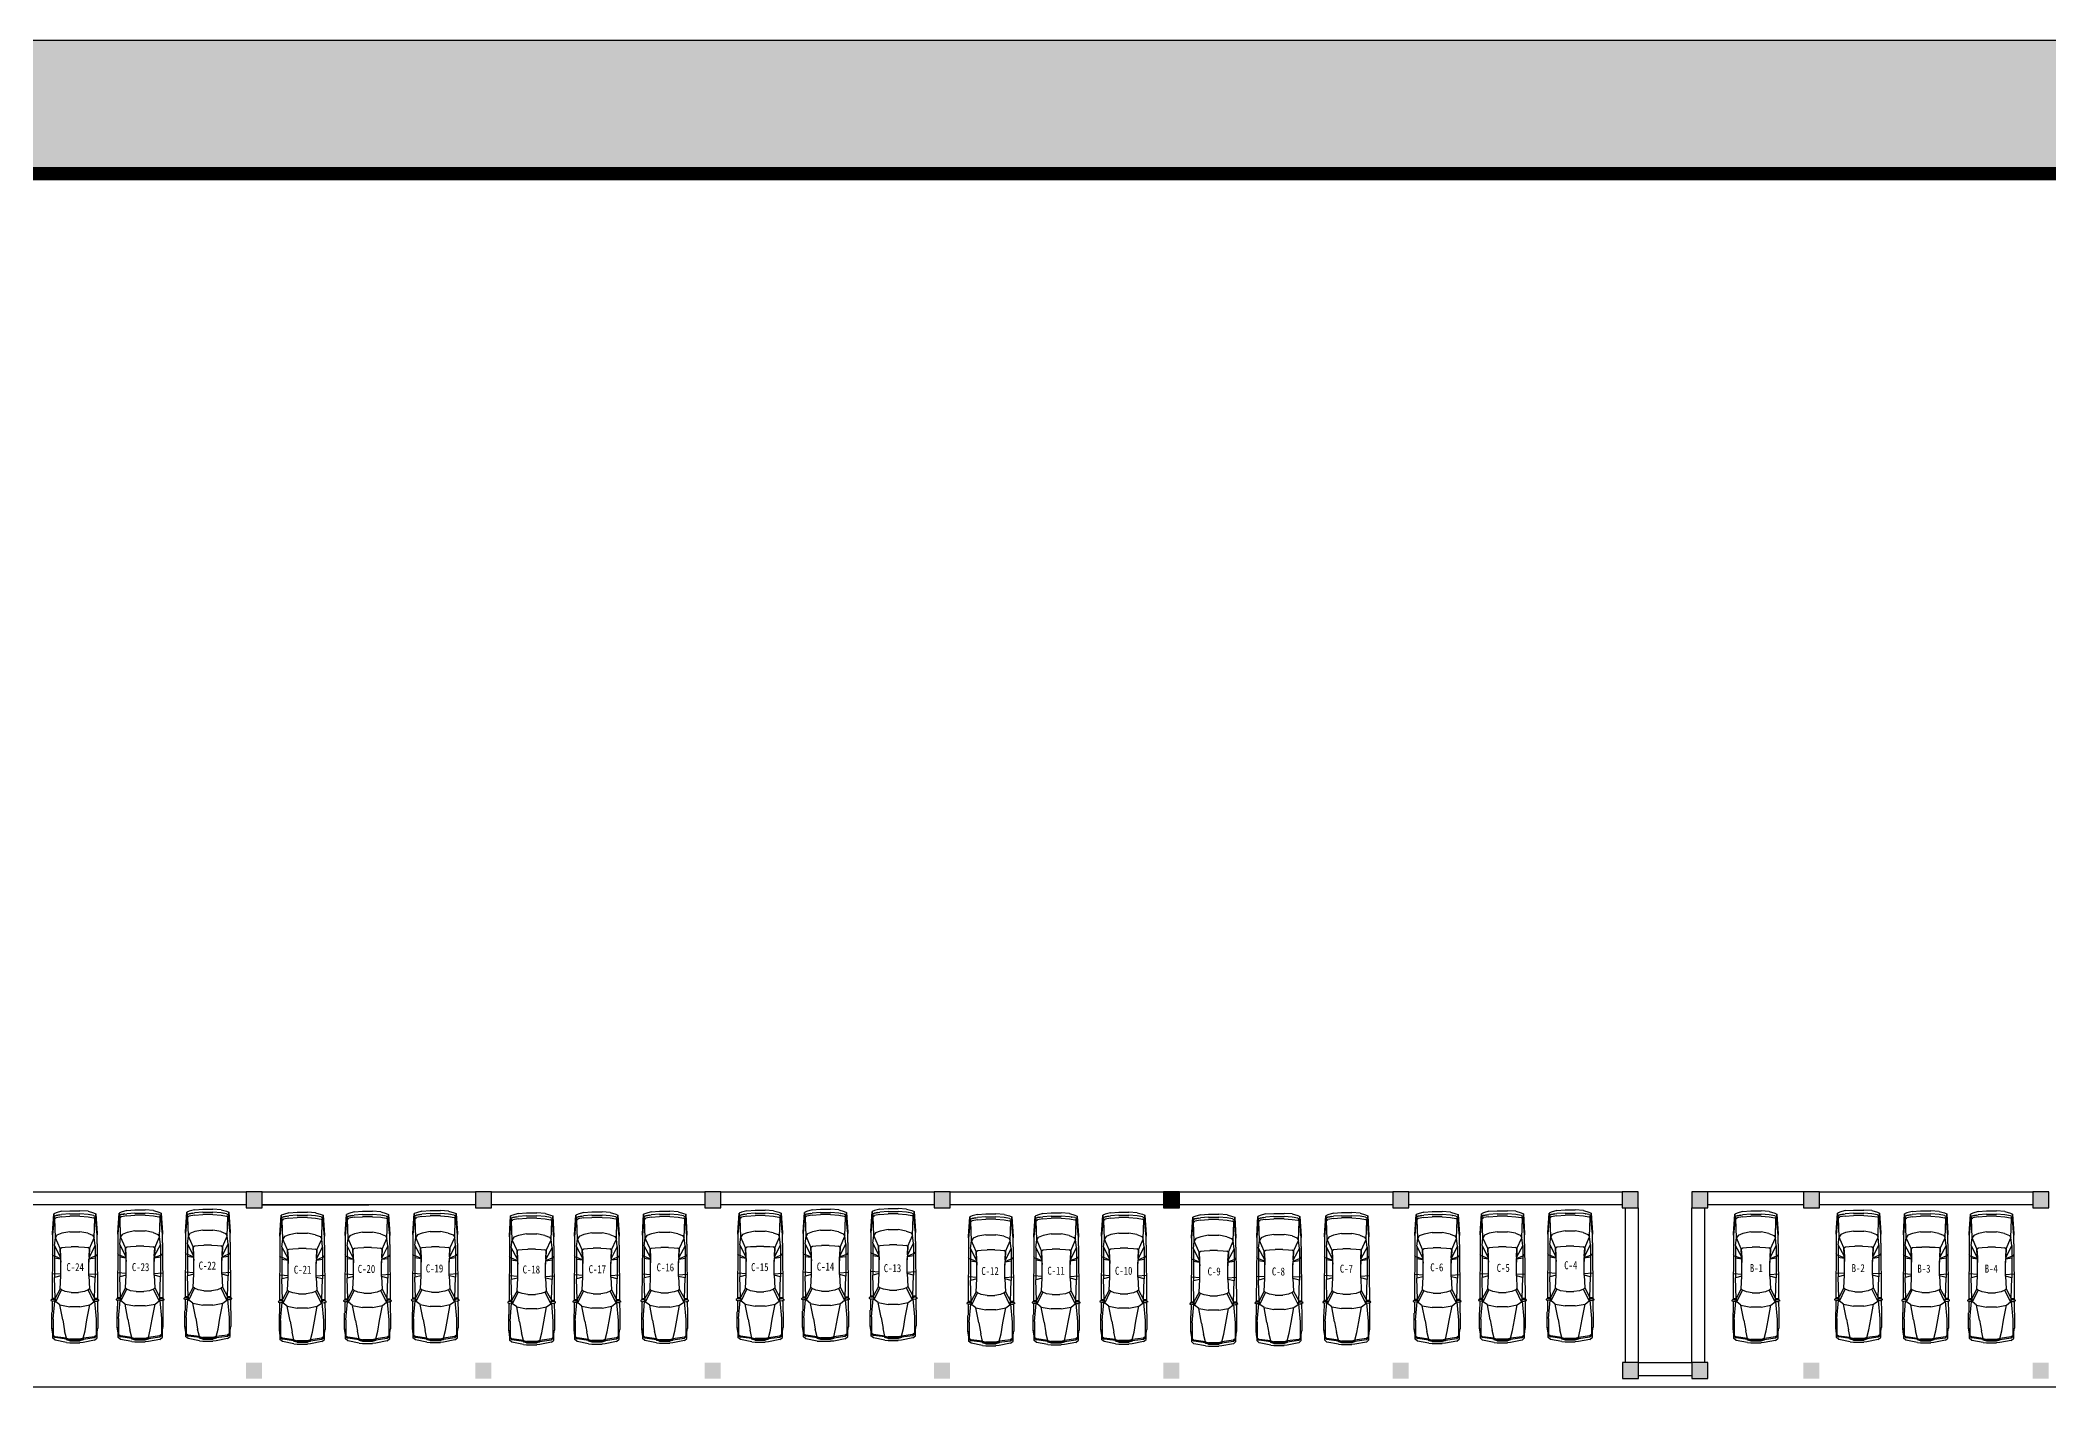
# Model space of a CAD drawing. Extents: x -266505272703 to 7385419, y -354256 to 107640740655.
# Drawn here: x 3487753 to 3563073, y 15367 to 66244 of the extents above; entities that cross this region are included whole.
import ezdxf

# ---------------------------------------------------------------- set-up
doc = ezdxf.new("R2010")
doc.units = 0
doc.header["$LTSCALE"] = 1000
for name, color, linetype in [('jb1', 42, 'Continuous'), ('PUB_TEXT', 7, 'Continuous'), ('QC', 8, 'Continuous'), ('图框图层', 30, 'Continuous'), ('红线', 1, 'Continuous')]:
    doc.layers.add(name, color=color, linetype=linetype)
doc.styles.get("Standard").update_dxf_attribs({"font": 'rs.shx', "bigfont": 'hztxt.shx'})
doc.styles.add('STYLE2', font='NSimSun.ttf', dxfattribs={"width": 0.8})

# ---------------------------------------------------------------- blocks, each defined once
blk = doc.blocks.new('*U27')
at = {"layer": '图框图层'}
blk.add_lwpolyline([(0, 0), (0, 420500), (594500, 420500), (594500, 0)], close=True, dxfattribs=at)
blk.add_lwpolyline([(12500, 415500, 500, 500, 0), (12500, 5000, 500, 500, 0), (589500, 5000, 500, 500, 0), (589500, 415500, 500, 500, 0)], format="xyseb", close=True, dxfattribs=at)
blk = doc.blocks.new('M_F27')
for p, q in [((-2426, 736), (-2389, 824)), ((-2389, 824), (-1610, 874)), ((-2389, 824), (-1560, 874)), ((-2264, 812), (-2389, 824)), ((-2326, 736), (-2288, 811)), ((-2200, 786), (-2288, 811)), ((-1560, 874), (-2212, 815)), ((-2208, 815), (-2211, 814)), ((-1660, 862), (-2208, 815)), ((-1560, 874), (-1660, 862)), ((-1617, 869), (-1620, 866)), ((-1208, 874), (-1610, 874)), ((-1145, 799), (-1446, 761)), ((-1208, 874), (980, 889)), ((-1145, 799), (-682, 557)), ((-1145, 799), (124, 799)), ((-743, 849), (-793, 874)), ((-730, 799), (-743, 849)), ((-630, 555), (-730, 799)), ((-642, 799), (-605, 554)), ((-2, 547), (-27, 877)), ((124, 799), (61, 547)), ((941, 773), (124, 799)), ((941, 773), (941, 874)), ((980, 902), (995, 790)), ((980, 790), (980, 898)), ((984, 905), (1020, 939)), ((1036, 935), (1062, 857)), ((1051, 889), (1497, 893)), ((1057, 776), (1062, 857)), ((1770, 849), (1058, 784)), ((1506, 899), (2121, 899)), ((2461, 849), (1770, 849)), ((2272, 876), (2121, 899)), ((2272, 876), (2272, 874)), ((2437, 851), (2272, 876)), ((2511, 874), (2287, 874)), ((2398, 849), (2461, 773)), ((2437, 850), (2433, 851)), ((2498, 773), (2436, 849)), ((2511, 874), (2450, 850)), ((2599, 773), (2511, 874)), ((-2489, 522), (-2514, 196)), ((-2514, -206), (-2514, 196)), ((-2489, 522), (-2426, 736)), ((-2364, 522), (-2389, 196)), ((-2389, -206), (-2389, 196)), ((-2326, 736), (-2364, 522)), ((-2326, 736), (-2351, 596)), ((-2351, 594), (-2351, 596)), ((-2301, 196), (-2276, 522)), ((-2301, 196), (-2301, -206)), ((-2276, 522), (-2238, 736)), ((-2200, 786), (-2238, 736)), ((-1446, 761), (-2200, 786)), ((-1622, 510), (-1685, 196)), ((-1685, -206), (-1685, 196)), ((-1622, 510), (-1547, 698)), ((-1547, 698), (-1446, 761)), ((-1019, 572), (-1446, 761)), ((-1082, 145), (-1070, 371)), ((-1082, 145), (-1082, -156)), ((-1070, 371), (-1057, 510)), ((-1019, 572), (-1057, 510)), ((-680, 556), (-1019, 572)), ((-1019, 572), (-479, 547)), ((-680, 556), (-630, 555)), ((-605, 554), (-630, 555)), ((-479, 547), (-605, 554)), ((61, 547), (-479, 547)), ((61, 547), (564, 572)), ((564, 572), (941, 773)), ((564, 572), (614, 522)), ((1079, 748), (614, 522)), ((614, 522), (677, 371)), ((677, 371), (714, 145)), ((714, -156), (714, 145)), ((983, 777), (941, 773)), ((941, 773), (987, 765)), ((995, 790), (980, 790)), ((980, 790), (992, 746)), ((992, 746), (1021, 747)), ((995, 790), (1022, 746)), ((1022, 748), (995, 790)), ((1021, 747), (1022, 748)), ((1053, 768), (1022, 746)), ((1036, 756), (1079, 748)), ((1204, 585), (1079, 748)), ((1795, 472), (1204, 585)), ((1280, 196), (1204, 585)), ((1280, 196), (1280, -206)), ((2222, 397), (1795, 472)), ((2523, 321), (2222, 397)), ((2461, 773), (2523, 321)), ((2561, 321), (2498, 773)), ((2523, 321), (2586, 321)), ((2523, 321), (2561, 196)), ((2580, 196), (2542, 321)), ((2561, 196), (2561, -206)), ((2611, 196), (2574, 321)), ((2580, 321), (2618, 196)), ((2580, 196), (2580, -206)), ((2599, 773), (2687, 321)), ((2611, 196), (2611, -206)), ((2618, -206), (2618, 196)), ((2687, 321), (2699, 196)), ((2699, -206), (2699, 196)), ((-2489, -533), (-2514, -206)), ((-2489, -533), (-2426, -747)), ((-2426, -747), (-2389, -835)), ((-2389, -206), (-2364, -533)), ((-2326, -747), (-2364, -533)), ((-2351, -607), (-2351, -605)), ((-2351, -607), (-2326, -747)), ((-2326, -747), (-2288, -822)), ((-2276, -533), (-2301, -206)), ((-2276, -533), (-2238, -747)), ((-2200, -797), (-2238, -747)), ((-1446, -772), (-2200, -797)), ((-1685, -206), (-1622, -520)), ((-1622, -520), (-1547, -709)), ((-1547, -709), (-1446, -772)), ((-1019, -583), (-1446, -772)), ((-1145, -809), (-1446, -772)), ((-682, -568), (-1145, -809)), ((-1070, -382), (-1082, -156)), ((-1057, -520), (-1070, -382)), ((-1019, -583), (-1057, -520)), ((-479, -558), (-1019, -583)), ((-1019, -583), (-680, -567)), ((-730, -809), (-630, -566)), ((-680, -567), (-682, -568)), ((-680, -567), (-630, -566)), ((-605, -565), (-642, -809)), ((-630, -566), (-605, -565)), ((-605, -565), (-479, -558)), ((61, -558), (-479, -558)), ((-2, -558), (-27, -884)), ((61, -558), (124, -809)), ((564, -583), (61, -558)), ((941, -784), (124, -809)), ((614, -533), (564, -583)), ((564, -583), (941, -784)), ((677, -382), (614, -533)), ((1079, -759), (614, -533)), ((714, -156), (677, -382)), ((987, -776), (941, -784)), ((983, -788), (941, -784)), ((941, -885), (941, -784)), ((992, -757), (980, -800)), ((992, -757), (1021, -758)), ((995, -800), (1022, -757)), ((1022, -758), (995, -800)), ((1021, -758), (1022, -758)), ((1022, -757), (1053, -779)), ((1036, -767), (1079, -759)), ((1057, -787), (1062, -867)), ((1204, -596), (1079, -759)), ((1204, -596), (1280, -206)), ((1795, -483), (1204, -596)), ((1795, -483), (2222, -407)), ((2523, -332), (2222, -407)), ((2398, -860), (2461, -784)), ((2436, -860), (2498, -784)), ((2523, -332), (2461, -784)), ((2561, -332), (2498, -784)), ((2599, -784), (2511, -885)), ((2523, -332), (2561, -206)), ((2586, -332), (2523, -332)), ((2580, -206), (2542, -332)), ((2618, -6), (2561, -6)), ((2574, -332), (2611, -206)), ((2618, -206), (2580, -332)), ((2687, -332), (2599, -784)), ((2687, -332), (2699, -206)), ((-2389, -835), (-2264, -823)), ((-1560, -885), (-2389, -835)), ((-1610, -885), (-2389, -835)), ((-2288, -822), (-2200, -797)), ((-2212, -826), (-1560, -885)), ((-2208, -826), (-2211, -825)), ((-1660, -872), (-2208, -826)), ((-1560, -885), (-1660, -872)), ((-1621, -877), (-1617, -880)), ((-1610, -885), (-1208, -885)), ((-1208, -885), (980, -900)), ((-1145, -809), (124, -809)), ((-743, -860), (-793, -885)), ((-743, -860), (-730, -809)), ((995, -800), (980, -800)), ((995, -800), (980, -913)), ((980, -909), (980, -800)), ((984, -916), (1020, -950)), ((1036, -946), (1062, -867)), ((1051, -901), (1497, -904)), ((1770, -860), (1058, -795)), ((2121, -910), (1506, -910)), ((1770, -860), (2461, -860)), ((2121, -910), (2272, -887)), ((2270, -887), (2121, -910)), ((2437, -861), (2272, -887)), ((2272, -885), (2272, -887)), ((2285, -885), (2511, -885)), ((2437, -861), (2436, -860)), ((2450, -861), (2511, -885))]:
    blk.add_line(p, q)
for centre, start, end in [((990, 898), 132.96497, 179.74535), ((1027, 932), 18.15727, 132.96497), ((1047, 776), 305.15418, 356.86364), ((1047, -787), 3.17983, 54.84582), ((990, -909), 180.25465, 227.03503), ((1027, -942), 227.03503, 341.84273)]:
    blk.add_arc(centre, 10, start, end)
at = {"width": 0.8, "flags": 9}
for tag in ['XSIZE', 'YSIZE']:
    blk.add_attdef(tag, (0, 0), '', height=0.5, dxfattribs=at)

msp = doc.modelspace()

# ---------------------------------------------------------------- hatches: boundary and pattern name
at = {"layer": 'jb1', "linetype": 'ByBlock'}
h = msp.add_hatch(color=256, dxfattribs=at)
h.paths.add_polyline_path([(3207028, 61244), (3207028, -349256), (3784028, -349256), (3784028, 61244)], flags=16)
h.paths.add_polyline_path([(3194528, -354256), (3194528, 66244), (3789028, 66244), (3789028, -354256)])
h.paths.add_polyline_path([(3205987, -18360), (3205987, -12971), (3203126, -12971), (3203126, -18360)], flags=24)
h.paths.add_polyline_path([(3201099, -18348), (3201099, -12948), (3198270, -12948), (3198270, -18348)], flags=24)
edge = h.paths.add_edge_path(flags=16)
edge.add_line((3207028, 61244), (3197028, 61244))
edge.add_line((3197028, 61244), (3197028, -23256))
edge.add_line((3197028, -23256), (3207028, -23256))
edge = h.paths.add_edge_path(flags=16)
edge.add_line((3202028, 61244), (3202028, -18256))
h.paths.add_polyline_path([(3201021, -22371), (3201021, -20286), (3198223, -20286), (3198223, -22371)], flags=24)
h.paths.add_polyline_path([(3205457, -22424), (3205457, -20318), (3202722, -20318), (3202722, -22424)], flags=24)
edge = h.paths.add_edge_path(flags=0)
edge.add_line((3197028, -18256), (3207028, -18256))
edge = h.paths.add_edge_path(flags=0)
edge.add_line((3197028, -10756), (3207028, -10756))
edge = h.paths.add_edge_path(flags=0)
edge.add_line((3197028, 744), (3207028, 744))
h.paths.add_polyline_path([(3205940, 8359), (3205940, 13623), (3203017, 13623), (3203017, 8359)], flags=24)
h.paths.add_polyline_path([(3200990, 8419), (3200990, 12965), (3198161, 12965), (3198161, 8419)], flags=24)
edge = h.paths.add_edge_path(flags=0)
edge.add_line((3197028, 8244), (3207028, 8244))
edge = h.paths.add_edge_path(flags=0)
edge.add_line((3197028, 15744), (3207028, 15744))
h.paths.add_polyline_path([(3201180, 34865), (3201180, 40170), (3198382, 40170), (3198382, 34865)], flags=24)
h.paths.add_polyline_path([(3205969, 34786), (3205969, 39997), (3203329, 39997), (3203329, 34786)], flags=24)
edge = h.paths.add_edge_path(flags=0)
edge.add_line((3197028, 27244), (3207028, 27244))
edge = h.paths.add_edge_path(flags=0)
edge.add_line((3197028, 34744), (3207028, 34744))
edge = h.paths.add_edge_path(flags=0)
edge.add_line((3197028, 42244), (3207028, 42244))
edge = h.paths.add_edge_path(flags=0)
edge.add_line((3197028, 53744), (3207028, 53744))
edge = h.paths.add_edge_path(flags=0)
edge.add_line((3504528, -349256), (3504528, -335256))
edge.add_line((3504528, -335256), (3784028, -335256))
edge = h.paths.add_edge_path(flags=0)
edge.add_line((3580028, -344756), (3670028, -344756))
edge = h.paths.add_edge_path(flags=0)
edge.add_line((3580028, -340256), (3670028, -340256))
h.paths.add_polyline_path([(3580921, -339322), (3586279, -339322), (3586279, -336555), (3580921, -336555)], flags=8)
h.paths.add_polyline_path([(3581167, -348327), (3586242, -348327), (3586242, -345529), (3581167, -345529)], flags=8)
edge = h.paths.add_edge_path(flags=0)
edge.add_line((3511834, -341564), (3511834, -341020))
edge = h.paths.add_edge_path(flags=0)
edge.add_line((3518840, -341020), (3518840, -341564))
edge = h.paths.add_edge_path(flags=0)
edge.add_line((3517008, -341564), (3517008, -341020))
edge = h.paths.add_edge_path(flags=0)
edge.add_arc((3515337, -341290), 439, 0, 360)
edge = h.paths.add_edge_path(flags=0)
edge.add_arc((3515337, -341290), 952, 0, 360)
edge = h.paths.add_edge_path(flags=0)
edge.add_line((3513691, -341020), (3513691, -341564))
edge = h.paths.add_edge_path(flags=0)
edge.add_line((3580028, -349256), (3580028, -335256))
h.paths.add_polyline_path([(3528821, -347040), (3562658, -347040), (3562658, -344592), (3528821, -344592)], flags=8)
edge = h.paths.add_edge_path(flags=0)
edge.add_arc((3514570, -346293), 254, 23.86714, 164.02526)
edge = h.paths.add_edge_path(flags=0)
edge.add_line((3514326, -346552), (3514326, -346775))
edge.add_line((3514326, -346775), (3514216, -346775))
edge.add_line((3514216, -346775), (3514216, -346328))
edge = h.paths.add_edge_path(flags=0)
edge.add_line((3514216, -346258), (3514216, -345945))
edge.add_line((3514216, -345945), (3514326, -345945))
edge.add_line((3514326, -345945), (3514326, -346034))
edge = h.paths.add_edge_path(flags=0)
edge.add_line((3513019, -343617), (3515077, -343617))
edge = h.paths.add_edge_path(flags=0)
edge.add_line((3515077, -344162), (3513019, -344162))
edge = h.paths.add_edge_path(flags=0)
edge.add_line((3513019, -341564), (3513019, -343617))
edge = h.paths.add_edge_path(flags=0)
edge.add_line((3512499, -343617), (3512499, -341564))
edge = h.paths.add_edge_path(flags=0)
edge.add_line((3513019, -344830), (3512499, -344830))
h.paths.add_polyline_path([(3512811, -345945), (3512918, -345945), (3512918, -346778), (3512811, -346778)], flags=0)
h.paths.add_polyline_path([(3512802, -345680), (3512915, -345680), (3512915, -345855), (3512802, -345855)], flags=0)
edge = h.paths.add_edge_path(flags=0)
edge.add_line((3512499, -344830), (3512499, -344162))
edge = h.paths.add_edge_path(flags=0)
edge.add_line((3511834, -343617), (3512499, -343617))
edge = h.paths.add_edge_path(flags=0)
edge.add_line((3511834, -344162), (3511834, -343617))
edge = h.paths.add_edge_path(flags=0)
edge.add_line((3512499, -344162), (3511834, -344162))
edge = h.paths.add_edge_path(flags=0)
edge.add_line((3512484, -346058), (3512484, -346775))
edge.add_line((3512484, -346775), (3512370, -346775))
edge.add_line((3512370, -346775), (3512370, -346058))
edge = h.paths.add_edge_path(flags=0)
edge.add_line((3512370, -346058), (3512213, -346058))
edge.add_line((3512213, -346058), (3512213, -345948))
edge.add_line((3512213, -345948), (3512370, -345948))
edge = h.paths.add_edge_path(flags=0)
edge.add_line((3512370, -345948), (3512370, -345683))
edge.add_line((3512370, -345683), (3512484, -345683))
edge.add_line((3512484, -345683), (3512484, -345948))
edge = h.paths.add_edge_path(flags=0)
edge.add_line((3512484, -345948), (3512641, -345948))
edge.add_line((3512641, -345948), (3512641, -346058))
edge.add_line((3512641, -346058), (3512484, -346058))
edge = h.paths.add_edge_path(flags=0)
edge.add_line((3513019, -344162), (3513019, -344830))
edge = h.paths.add_edge_path(flags=0)
edge.add_arc((3514570, -346293), 356, 174.3933, 185.6067)
edge = h.paths.add_edge_path(flags=0)
edge.add_arc((3513552, -346367), 312, 10.97394, 349.02606)
edge = h.paths.add_edge_path(flags=0)
edge.add_line((3513859, -346308), (3513859, -346427))
edge = h.paths.add_edge_path(flags=0)
edge.add_arc((3513552, -346367), 428, 44.28849, 315.71151)
edge = h.paths.add_edge_path(flags=0)
edge.add_line((3513859, -346068), (3513859, -345945))
edge.add_line((3513859, -345945), (3513978, -345945))
edge.add_line((3513978, -345945), (3513978, -346781))
edge.add_line((3513978, -346781), (3513859, -346781))
edge.add_line((3513859, -346781), (3513859, -346666))
edge = h.paths.add_edge_path(flags=0)
edge.add_line((3512499, -341564), (3511834, -341564))
edge = h.paths.add_edge_path(flags=0)
edge.add_line((3513691, -341564), (3513019, -341564))
edge = h.paths.add_edge_path(flags=0)
edge.add_line((3518197, -341564), (3518197, -343617))
edge = h.paths.add_edge_path(flags=0)
edge.add_line((3517677, -343617), (3517677, -341564))
edge = h.paths.add_edge_path(flags=0)
edge.add_line((3518865, -344162), (3518197, -344162))
edge = h.paths.add_edge_path(flags=0)
edge.add_line((3518197, -343617), (3518865, -343617))
edge = h.paths.add_edge_path(flags=0)
edge.add_line((3518197, -344162), (3518197, -344830))
edge = h.paths.add_edge_path(flags=0)
edge.add_line((3518865, -343617), (3518865, -344162))
edge = h.paths.add_edge_path(flags=0)
edge.add_line((3515597, -342974), (3515597, -343617))
edge = h.paths.add_edge_path(flags=0)
edge.add_line((3515077, -342974), (3515597, -342974))
edge = h.paths.add_edge_path(flags=0)
edge.add_line((3515077, -343617), (3515077, -342974))
edge = h.paths.add_edge_path(flags=0)
edge.add_line((3515597, -343617), (3517677, -343617))
edge = h.paths.add_edge_path(flags=0)
edge.add_line((3517677, -344830), (3517677, -344162))
edge = h.paths.add_edge_path(flags=0)
edge.add_line((3517677, -344162), (3515597, -344162))
edge = h.paths.add_edge_path(flags=0)
edge.add_line((3515077, -344805), (3515077, -344162))
edge = h.paths.add_edge_path(flags=0)
edge.add_line((3515597, -344805), (3515077, -344805))
edge = h.paths.add_edge_path(flags=0)
edge.add_line((3515597, -344162), (3515597, -344805))
edge = h.paths.add_edge_path(flags=0)
edge.add_line((3518197, -344830), (3517677, -344830))
edge = h.paths.add_edge_path(flags=0)
edge.add_arc((3518301, -346289), 254, 23.86714, 164.02526)
edge = h.paths.add_edge_path(flags=0)
edge.add_line((3518057, -346219), (3518057, -346359))
edge = h.paths.add_edge_path(flags=0)
edge.add_line((3518057, -346359), (3518057, -346548))
edge = h.paths.add_edge_path(flags=0)
edge.add_line((3518057, -346548), (3518057, -346771))
edge.add_line((3518057, -346771), (3517947, -346771))
edge.add_line((3517947, -346771), (3517947, -346324))
edge = h.paths.add_edge_path(flags=0)
edge.add_arc((3518301, -346289), 356, 174.3933, 185.6067)
edge = h.paths.add_edge_path(flags=0)
edge.add_line((3517947, -346255), (3517947, -345941))
edge.add_line((3517947, -345941), (3518057, -345941))
edge.add_line((3518057, -345941), (3518057, -346030))
edge = h.paths.add_edge_path(flags=0)
edge.add_arc((3518301, -346289), 356, 11.90544, 133.29691)
edge = h.paths.add_edge_path(flags=0)
edge.add_line((3518649, -346216), (3518649, -346771))
edge.add_line((3518649, -346771), (3518533, -346771))
edge.add_line((3518533, -346771), (3518533, -346559))
edge = h.paths.add_edge_path(flags=0)
edge.add_line((3518533, -346392), (3518533, -346559))
edge = h.paths.add_edge_path(flags=0)
edge.add_line((3518533, -346392), (3518533, -346187))
edge = h.paths.add_edge_path(flags=0)
edge.add_arc((3517283, -346363), 312, 10.97394, 349.02606)
edge = h.paths.add_edge_path(flags=0)
edge.add_line((3517590, -346304), (3517590, -346423))
edge = h.paths.add_edge_path(flags=0)
edge.add_arc((3517283, -346363), 428, 44.28849, 315.71151)
edge = h.paths.add_edge_path(flags=0)
edge.add_line((3517590, -346064), (3517590, -345941))
edge.add_line((3517590, -345941), (3517709, -345941))
edge.add_line((3517709, -345941), (3517709, -346777))
edge.add_line((3517709, -346777), (3517590, -346777))
edge.add_line((3517590, -346777), (3517590, -346663))
edge = h.paths.add_edge_path(flags=0)
edge.add_line((3516060, -346333), (3516060, -346166))
edge = h.paths.add_edge_path(flags=0)
edge.add_line((3516060, -346333), (3516060, -346538))
edge = h.paths.add_edge_path(flags=0)
edge.add_arc((3516292, -346436), 254, 203.86714, 344.02526)
edge = h.paths.add_edge_path(flags=0)
edge.add_line((3516537, -346505), (3516537, -346366))
edge = h.paths.add_edge_path(flags=0)
edge.add_line((3516537, -346366), (3516537, -346176))
edge = h.paths.add_edge_path(flags=0)
edge.add_line((3516537, -346176), (3516537, -345954))
edge.add_line((3516537, -345954), (3516647, -345954))
edge.add_line((3516647, -345954), (3516647, -346401))
edge = h.paths.add_edge_path(flags=0)
edge.add_arc((3516292, -346436), 356, 354.3933, 365.6067)
edge = h.paths.add_edge_path(flags=0)
edge.add_line((3516647, -346470), (3516647, -346784))
edge.add_line((3516647, -346784), (3516537, -346784))
edge.add_line((3516537, -346784), (3516537, -346695))
edge = h.paths.add_edge_path(flags=0)
edge.add_arc((3516292, -346436), 356, 191.90544, 313.29691)
edge = h.paths.add_edge_path(flags=0)
edge.add_line((3515944, -346509), (3515944, -345954))
edge.add_line((3515944, -345954), (3516060, -345954))
edge.add_line((3516060, -345954), (3516060, -346166))
h.paths.add_polyline_path([(3515258, -347039), (3515371, -346773), (3515050, -345951), (3515179, -345951), (3515429, -346606), (3515696, -345947), (3515822, -345947), (3515379, -347039)], flags=0)
edge = h.paths.add_edge_path(flags=0)
edge.add_line((3514326, -346223), (3514326, -346363))
edge = h.paths.add_edge_path(flags=0)
edge.add_line((3514326, -346363), (3514326, -346552))
edge = h.paths.add_edge_path(flags=0)
edge.add_arc((3514570, -346293), 356, 11.90544, 133.29691)
edge = h.paths.add_edge_path(flags=0)
edge.add_line((3514918, -346220), (3514918, -346775))
edge.add_line((3514918, -346775), (3514802, -346775))
edge.add_line((3514802, -346775), (3514802, -346563))
edge = h.paths.add_edge_path(flags=0)
edge.add_line((3514802, -346396), (3514802, -346563))
edge = h.paths.add_edge_path(flags=0)
edge.add_line((3514802, -346396), (3514802, -346190))
edge = h.paths.add_edge_path(flags=0)
edge.add_line((3518840, -341564), (3518197, -341564))
edge = h.paths.add_edge_path(flags=0)
edge.add_line((3517677, -341564), (3517008, -341564))
h.paths.add_polyline_path([(3580874, -344098), (3586179, -344098), (3586179, -341300), (3580874, -341300)], flags=8)
edge = h.paths.add_edge_path(flags=0)
edge.add_line((3515077, -338991), (3513019, -338991))
edge = h.paths.add_edge_path(flags=0)
edge.add_line((3513019, -338447), (3515077, -338447))
edge = h.paths.add_edge_path(flags=0)
edge.add_line((3512499, -337779), (3513019, -337779))
edge = h.paths.add_edge_path(flags=0)
edge.add_line((3511834, -338447), (3512499, -338447))
edge = h.paths.add_edge_path(flags=0)
edge.add_line((3511834, -338991), (3511834, -338447))
edge = h.paths.add_edge_path(flags=0)
edge.add_line((3512499, -338991), (3511834, -338991))
edge = h.paths.add_edge_path(flags=0)
edge.add_line((3512499, -338447), (3512499, -337779))
edge = h.paths.add_edge_path(flags=0)
edge.add_line((3511834, -341020), (3512499, -341020))
edge = h.paths.add_edge_path(flags=0)
edge.add_line((3512499, -341020), (3512499, -338991))
edge = h.paths.add_edge_path(flags=0)
edge.add_line((3513019, -337779), (3513019, -338447))
edge = h.paths.add_edge_path(flags=0)
edge.add_line((3513019, -341020), (3513691, -341020))
edge = h.paths.add_edge_path(flags=0)
edge.add_line((3513019, -338991), (3513019, -341020))
edge = h.paths.add_edge_path(flags=0)
edge.add_line((3518865, -338991), (3518197, -338991))
edge = h.paths.add_edge_path(flags=0)
edge.add_line((3518197, -338447), (3518865, -338447))
edge = h.paths.add_edge_path(flags=0)
edge.add_line((3518197, -337779), (3518197, -338447))
edge = h.paths.add_edge_path(flags=0)
edge.add_line((3518865, -338447), (3518865, -338991))
edge = h.paths.add_edge_path(flags=0)
edge.add_line((3517677, -338991), (3515622, -338991))
edge = h.paths.add_edge_path(flags=0)
edge.add_line((3515077, -339634), (3515077, -338991))
edge = h.paths.add_edge_path(flags=0)
edge.add_line((3515622, -339634), (3515077, -339634))
edge = h.paths.add_edge_path(flags=0)
edge.add_line((3515622, -338991), (3515622, -339634))
edge = h.paths.add_edge_path(flags=0)
edge.add_line((3515622, -337804), (3515622, -338447))
edge = h.paths.add_edge_path(flags=0)
edge.add_line((3515077, -337804), (3515622, -337804))
edge = h.paths.add_edge_path(flags=0)
edge.add_line((3515077, -338447), (3515077, -337804))
edge = h.paths.add_edge_path(flags=0)
edge.add_line((3515622, -338447), (3517677, -338447))
edge = h.paths.add_edge_path(flags=0)
edge.add_line((3517677, -338447), (3517677, -337779))
edge = h.paths.add_edge_path(flags=0)
edge.add_line((3517677, -337779), (3518197, -337779))
edge = h.paths.add_edge_path(flags=0)
edge.add_line((3518197, -341020), (3518840, -341020))
edge = h.paths.add_edge_path(flags=0)
edge.add_line((3517008, -341020), (3517677, -341020))
edge = h.paths.add_edge_path(flags=0)
edge.add_line((3517677, -341020), (3517677, -338991))
edge = h.paths.add_edge_path(flags=0)
edge.add_line((3518197, -338991), (3518197, -341020))
h.paths.add_polyline_path([(3748525, -351778), (3760192, -351778), (3760192, -349903), (3748525, -349903)], flags=24)
edge = h.paths.add_edge_path(flags=0)
edge.add_line((3710028, -342256), (3784028, -342256))
edge = h.paths.add_edge_path(flags=0)
edge.add_line((3601028, -335256), (3601028, -349256))
edge = h.paths.add_edge_path(flags=0)
edge.add_line((3589528, -335256), (3589528, -349256))
edge = h.paths.add_edge_path(flags=0)
edge.add_line((3612528, -335256), (3612528, -349256))
edge = h.paths.add_edge_path(flags=0)
edge.add_line((3624028, -335256), (3624028, -349256))
edge = h.paths.add_edge_path(flags=0)
edge.add_line((3647028, -335256), (3647028, -349256))
edge = h.paths.add_edge_path(flags=0)
edge.add_line((3635528, -335256), (3635528, -349256))
edge = h.paths.add_edge_path(flags=0)
edge.add_line((3658528, -335256), (3658528, -349256))
edge = h.paths.add_edge_path(flags=0)
edge.add_line((3670028, -335256), (3670028, -349256))
h.paths.add_polyline_path([(3711053, -341578), (3716432, -341578), (3716432, -338749), (3711053, -338749)], flags=8)
edge = h.paths.add_edge_path(flags=0)
edge.add_line((3710028, -335256), (3710028, -349256))
edge = h.paths.add_edge_path(flags=0)
edge.add_line((3720028, -335256), (3720028, -349256))
h.paths.add_polyline_path([(3711079, -345640), (3716406, -345640), (3716406, -342968), (3711079, -342968)], flags=8)
h.paths.add_polyline_path([(3711053, -348311), (3716432, -348311), (3716432, -345482), (3711053, -345482)], flags=8)
h.paths.add_polyline_path([(3624911, -339311), (3632210, -339311), (3632210, -336482), (3624911, -336482)], flags=8)
h.paths.add_polyline_path([(3602005, -339364), (3609221, -339364), (3609221, -336472), (3602005, -336472)], flags=8)
h.paths.add_polyline_path([(3590516, -339353), (3597689, -339353), (3597689, -336524), (3590516, -336524)], flags=8)
h.paths.add_polyline_path([(3613157, -339384), (3619486, -339384), (3619486, -336493), (3613157, -336493)], flags=8)
h.paths.add_polyline_path([(3647932, -339290), (3655148, -339290), (3655148, -336587), (3647932, -336587)], flags=8)
h.paths.add_polyline_path([(3636077, -339384), (3642406, -339384), (3642406, -336493), (3636077, -336493)], flags=8)
h.paths.add_polyline_path([(3659500, -339327), (3666558, -339327), (3666558, -336529), (3659500, -336529)], flags=8)
h.paths.add_polyline_path([(3711074, -338940), (3716222, -338940), (3716222, -336236), (3711074, -336236)], flags=8)
edge = h.paths.add_edge_path(flags=0)
edge.add_line((3760028, -335256), (3760028, -349256))
edge = h.paths.add_edge_path(flags=0)
edge.add_line((3770028, -335256), (3770028, -349256))
h.paths.add_polyline_path([(3761611, -342149), (3766706, -342149), (3766706, -339414), (3761611, -339414)], flags=8)
h.paths.add_polyline_path([(3768122, -351862), (3777724, -351862), (3777724, -349980), (3768122, -349980)], flags=24)
edge = h.paths.add_edge_path(flags=0)
edge.add_line((3760028, -345756), (3784028, -345756))
h.paths.add_polyline_path([(3761437, -348959), (3766512, -348959), (3766512, -346162), (3761437, -346162)], flags=8)
h.paths.add_polyline_path([(3761482, -345773), (3766693, -345773), (3766693, -342881), (3761482, -342881)], flags=8)
edge = h.paths.add_edge_path(flags=0)
edge.add_line((3760028, -338756), (3784028, -338756))
h.paths.add_polyline_path([(3761355, -338711), (3766723, -338711), (3766723, -335787), (3761355, -335787)], flags=8)
h.paths.add_polyline_path([(3732909, -341175), (3744153, -341175), (3744153, -336791), (3732909, -336791)], flags=8)
h.paths.add_polyline_path([(3774282, -341950), (3776471, -341950), (3776471, -339865), (3774282, -339865)], flags=8)
h.paths.add_polyline_path([(3681133, -345871), (3701185, -345871), (3701185, -340511), (3681133, -340511)], flags=8)
h.paths.add_polyline_path([(3444535, -317388), (3497618, -317388), (3497618, -307471), (3444535, -307471)], flags=8)
h = msp.add_hatch(color=256, dxfattribs=at)
h.paths.add_polyline_path([(3495473, 22453), (3496073, 22453), (3496073, 23053), (3495473, 23053)])
h.paths.add_polyline_path([(3504073, 22453), (3504673, 22453), (3504673, 23053), (3504073, 23053)])
h.paths.add_polyline_path([(3513273, 22453), (3513273, 23053), (3512673, 23053), (3512673, 22453)])
h.paths.add_polyline_path([(3521873, 23053), (3521273, 23053), (3521273, 22453), (3521873, 22453)])
h = msp.add_hatch(color=256, dxfattribs=at)
h.paths.add_polyline_path([(3530473, 23053), (3529873, 23053), (3529873, 22453), (3530473, 22453)])
h.paths.add_polyline_path([(3538473, 22453), (3539073, 22453), (3539073, 23053), (3538473, 23053)])
h.paths.add_polyline_path([(3547673, 23053), (3547073, 23053), (3547073, 22453), (3547673, 22453)])
h.paths.add_polyline_path([(3550282, 23053), (3549682, 23053), (3549682, 22453), (3550282, 22453)])
h.paths.add_polyline_path([(3550282, 16653), (3549682, 16653), (3549682, 16053), (3550282, 16053)])
h.paths.add_polyline_path([(3547682, 16653), (3547082, 16653), (3547082, 16053), (3547682, 16053)])
h = msp.add_hatch(color=256, dxfattribs=at)
h.paths.add_polyline_path([(3530473, 16053), (3529873, 16053), (3529873, 16653), (3530473, 16653)])
h.paths.add_polyline_path([(3539073, 16053), (3538473, 16053), (3538473, 16653), (3539073, 16653)])
h.paths.add_polyline_path([(3547673, 16053), (3547073, 16053), (3547073, 16653), (3547673, 16653)])
h.paths.add_polyline_path([(3550282, 16053), (3549682, 16053), (3549682, 16653), (3550282, 16653)])
h.paths.add_polyline_path([(3550282, 22453), (3549682, 22453), (3549682, 23053), (3550282, 23053)])
h.paths.add_polyline_path([(3547682, 22453), (3547082, 22453), (3547082, 23053), (3547682, 23053)])
msp.add_hatch(color=256, dxfattribs=at).paths.add_polyline_path([(3530473, 23053), (3529873, 23053), (3529873, 22453), (3530473, 22453)])
h = msp.add_hatch(color=256, dxfattribs=at)
h.paths.add_polyline_path([(3553873, 22453), (3554473, 22453), (3554473, 23053), (3553873, 23053)])
h.paths.add_polyline_path([(3562473, 22453), (3563073, 22453), (3563073, 23053), (3562473, 23053)])
h.paths.add_polyline_path([(3571673, 23053), (3571073, 23053), (3571073, 22453), (3571673, 22453)])
h.paths.add_polyline_path([(3579673, 22453), (3580273, 22453), (3580273, 23053), (3579673, 23053)])
h.paths.add_polyline_path([(3588873, 22453), (3588873, 23053), (3588273, 23053), (3588273, 22453)])
h.paths.add_polyline_path([(3597473, 23053), (3596873, 23053), (3596873, 22453), (3597473, 22453)])
h = msp.add_hatch(color=256, dxfattribs=at)
h.paths.add_polyline_path([(3496073, 16053), (3495473, 16053), (3495473, 16653), (3496073, 16653)])
h.paths.add_polyline_path([(3504673, 16053), (3504073, 16053), (3504073, 16653), (3504673, 16653)])
h.paths.add_polyline_path([(3513273, 16053), (3512673, 16053), (3512673, 16653), (3513273, 16653)])
h.paths.add_polyline_path([(3521873, 16053), (3521273, 16053), (3521273, 16653), (3521873, 16653)])
h = msp.add_hatch(color=256, dxfattribs=at)
h.paths.add_polyline_path([(3554473, 16053), (3553873, 16053), (3553873, 16653), (3554473, 16653)])
h.paths.add_polyline_path([(3563073, 16053), (3562473, 16053), (3562473, 16653), (3563073, 16653)])
h.paths.add_polyline_path([(3571673, 16053), (3571073, 16053), (3571073, 16653), (3571673, 16653)])
h.paths.add_polyline_path([(3580273, 16053), (3579673, 16053), (3579673, 16653), (3580273, 16653)])
h.paths.add_polyline_path([(3588873, 16053), (3588273, 16053), (3588273, 16653), (3588873, 16653)])
h.paths.add_polyline_path([(3597473, 16053), (3596873, 16053), (3596873, 16653), (3597473, 16653)])

# ---------------------------------------------------------------- linework, layer by layer
for p, q in [((3487473, 23053), (3495473, 23053)), ((3495473, 23053), (3495473, 22453)), ((3496073, 23053), (3495473, 23053)), ((3496073, 22453), (3496073, 23053)), ((3496073, 23053), (3504073, 23053)), ((3504073, 23053), (3504073, 22453)), ((3504673, 23053), (3504073, 23053)), ((3504673, 22453), (3504673, 23053)), ((3504673, 23053), (3512673, 23053)), ((3512673, 23053), (3512673, 22453)), ((3513273, 23053), (3512673, 23053)), ((3513273, 22453), (3513273, 23053)), ((3513273, 23053), (3521273, 23053)), ((3521273, 23053), (3521273, 22453)), ((3521873, 23053), (3521273, 23053)), ((3521873, 22453), (3521873, 23053)), ((3521873, 23053), (3529873, 23053)), ((3529873, 23053), (3529873, 22453)), ((3530473, 23053), (3529873, 23053)), ((3530473, 22453), (3530473, 23053)), ((3530473, 23053), (3538473, 23053)), ((3538473, 23053), (3538473, 22453)), ((3539073, 23053), (3538473, 23053)), ((3539073, 22453), (3539073, 23053)), ((3539073, 23053), (3547073, 23053)), ((3547073, 23053), (3547073, 22453)), ((3547673, 23053), (3547073, 23053)), ((3547673, 22453), (3547673, 23053)), ((3549682, 23053), (3549682, 22453)), ((3550282, 23053), (3549682, 23053)), ((3550282, 22453), (3550282, 23053)), ((3554473, 23053), (3550282, 23053)), ((3553873, 23053), (3553873, 22453)), ((3554473, 23053), (3553873, 23053)), ((3554473, 22453), (3554473, 23053)), ((3554473, 23053), (3562473, 23053)), ((3562473, 23053), (3562473, 22453)), ((3563073, 23053), (3562473, 23053)), ((3563073, 22453), (3563073, 23053)), ((3495473, 22573), (3487473, 22573)), ((3495473, 22453), (3496073, 22453)), ((3504073, 22573), (3496073, 22573)), ((3496073, 22573), (3500073, 22573)), ((3504073, 22453), (3504673, 22453)), ((3512673, 22573), (3504673, 22573)), ((3512673, 22453), (3513273, 22453)), ((3521273, 22573), (3513273, 22573)), ((3521273, 22453), (3521873, 22453)), ((3529873, 22573), (3521873, 22573)), ((3529873, 22453), (3530473, 22453)), ((3538473, 22573), (3530473, 22573)), ((3538473, 22453), (3539073, 22453)), ((3547073, 22573), (3539073, 22573)), ((3547073, 22453), (3547673, 22453)), ((3547193, 16653), (3547193, 22453)), ((3547673, 22453), (3547673, 16653)), ((3549682, 16653), (3549682, 22453)), ((3549682, 22453), (3550282, 22453)), ((3550162, 22453), (3550162, 16653)), ((3553873, 22573), (3550282, 22573)), ((3553873, 22453), (3554473, 22453)), ((3562473, 22573), (3554473, 22573)), ((3562473, 22453), (3563073, 22453)), ((3547082, 16653), (3547082, 16053)), ((3547682, 16653), (3547082, 16653)), ((3547682, 16053), (3547682, 16653)), ((3547682, 16653), (3549682, 16653)), ((3549682, 16653), (3549682, 16053)), ((3550282, 16653), (3549682, 16653)), ((3550282, 16053), (3550282, 16653)), ((3547082, 16053), (3547682, 16053)), ((3547673, 16173), (3549673, 16173)), ((3549682, 16053), (3550282, 16053))]:
    msp.add_line(p, q, dxfattribs=at)
at = {"layer": '红线', "linetype": 'ByBlock'}
for p, q in [((3460491, 15746), (3488997, 15746)), ((3488997, 15746), (3525057, 15746)), ((3525057, 15746), (3627257, 15746))]:
    msp.add_line(p, q, dxfattribs=at)

# ---------------------------------------------------------------- block references
at = {"layer": 'QC', "xscale": 0.9500000001862645, "yscale": 0.9500000001862645, "zscale": 0.95, "rotation": 270}
for p in [(3489057, 19959), (3491504, 19990), (3494044, 20021), (3497586, 19906), (3500033, 19937), (3502573, 19968), (3506188, 19881), (3508635, 19912), (3511175, 19943), (3514757, 19982), (3517204, 20013), (3519744, 20044), (3523407, 19846), (3525854, 19877), (3528394, 19908), (3531763, 19829), (3534210, 19860), (3536750, 19891), (3540140, 19929), (3542587, 19960), (3545127, 19991), (3552095, 19951), (3555945, 19985), (3558460, 19957), (3560931, 19951)]:
    msp.add_blockref('M_F27', p, dxfattribs=at)
at = {"layer": '图框图层'}
msp.add_blockref('*U27', (3194528, -354256), dxfattribs=at)

# ---------------------------------------------------------------- texts
at = {"layer": 'PUB_TEXT', "style": 'STYLE2', "width": 0.8}
for s, p in [('C-24', (3488738, 20082)), ('C-23', (3491193, 20082)), ('C-22', (3493695, 20140)), ('C-19', (3502214, 20033)), ('C-16', (3510869, 20072)), ('C-15', (3514411, 20082)), ('C-14', (3516876, 20101)), ('C-13', (3519387, 20043)), ('C-6', (3539878, 20073)), ('C-5', (3542370, 20053)), ('C-4', (3544901, 20151)), ('B-1', (3551862, 20047)), ('B-2', (3555680, 20044)), ('C-21', (3497266, 19985)), ('C-20', (3499663, 20014)), ('C-18', (3505844, 19994)), ('C-17', (3508318, 20004)), ('C-12', (3523046, 19936)), ('C-11', (3525521, 19946)), ('C-10', (3528056, 19944)), ('C-9', (3531529, 19919)), ('C-8', (3533940, 19919)), ('C-7', (3536489, 20024)), ('B-3', (3558146, 20024)), ('B-4', (3560671, 20024))]:
    msp.add_text(s, height=300, dxfattribs=at).set_placement(p)

doc.saveas('drawing.dxf')
